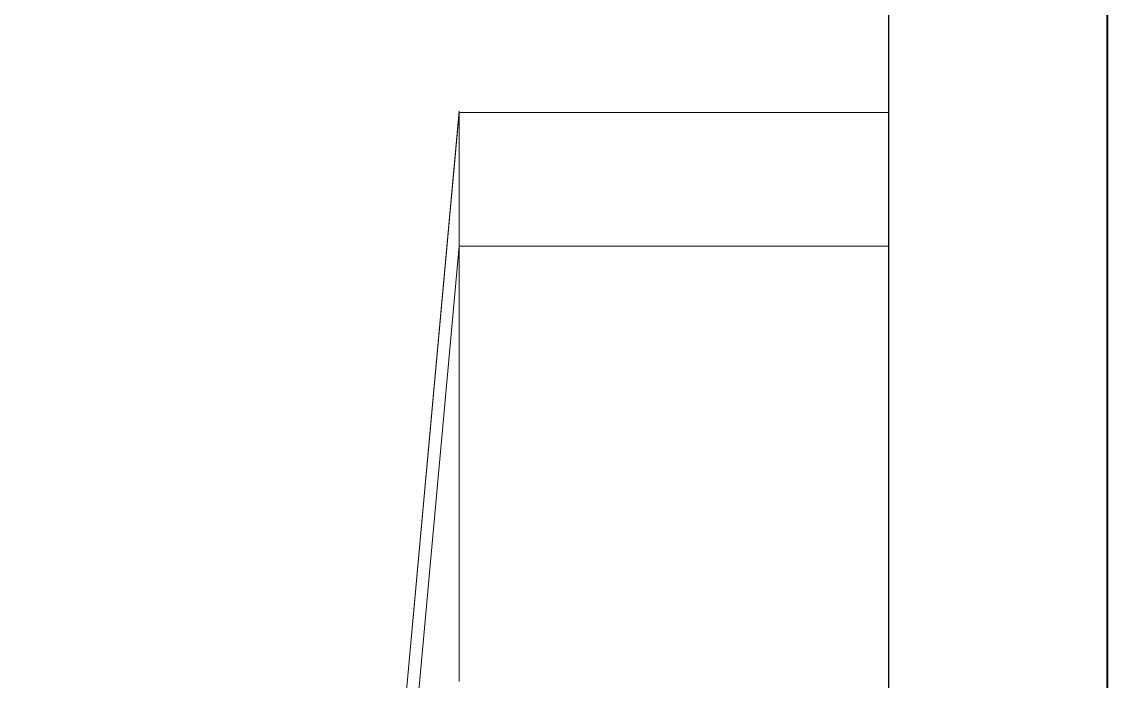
# Model space of a CAD drawing. Extents: x 65572 to 72871, y 30718 to 33858.
# Drawn here: x 65708.02 to 65710.501, y 32305.437 to 32306.944 of the extents above; entities that cross this region are included whole.
import ezdxf

# ---------------------------------------------------------------- set-up
doc = ezdxf.new("R2010")
doc.units = 0
doc.header["$LTSCALE"] = 0.5
doc.header["$MEASUREMENT"] = 0
doc.layers.get('0').update_dxf_attribs({"color": 20, "linetype": 'CONTINUOUS'})
for name, color, linetype, lineweight in [('Framing', 142, 'CONTINUOUS', 13), ('Layout', 154, 'CONTINUOUS', 5), ('Structure', 7, 'CONTINUOUS', 40)]:
    doc.layers.add(name, color=color, linetype=linetype, lineweight=lineweight)

# ---------------------------------------------------------------- blocks, each defined once
blk = doc.blocks.new('12fstg01')
at = {"color": 0, "linetype": 'ByBlock'}
blk.add_line((-0.206477, 0), (-0.25256, 0), dxfattribs=at)

msp = doc.modelspace()

# ---------------------------------------------------------------- linework, layer by layer
at = {"layer": 'Framing'}
msp.add_line((65710.00134, 32435.914212), (65710.00134, 32239.968035), dxfattribs=at)
at = {"layer": 'Layout', "linetype": 'ByBlock'}
for p, q in [((65708.020239, 32295.739891), (65709.020244, 32306.739945)), ((65708.020239, 32295.739891), (65709.019922, 32306.736403)), ((65710.00134, 32306.736403), (65709.019922, 32306.736403)), ((65709.020244, 32306.431408), (65708.020239, 32295.431354)), ((65710.001978, 32306.431408), (65709.020244, 32306.431408))]:
    msp.add_line(p, q, dxfattribs=at)
msp.add_lwpolyline([(65709.019922, 32305.436827), (65709.019922, 32305.440109), (65709.019922, 32305.44339), (65709.019922, 32305.446672), (65709.019922, 32305.449954), (65709.019922, 32305.453235), (65709.019922, 32305.456517), (65709.019922, 32305.459799), (65709.019922, 32305.463081), (65709.019922, 32305.466362), (65709.019922, 32305.469644), (65709.019922, 32305.472926), (65709.019922, 32305.476208), (65709.019922, 32305.479489), (65709.019922, 32305.482771), (65709.019922, 32305.486053), (65709.019922, 32305.489335), (65709.019922, 32305.492616), (65709.019922, 32305.495898), (65709.019922, 32305.49918), (65709.019922, 32305.502461), (65709.019922, 32305.505743), (65709.019922, 32305.509025), (65709.019922, 32305.512307), (65709.019922, 32305.515588), (65709.019922, 32305.51887), (65709.019922, 32305.522152), (65709.019922, 32305.525434), (65709.019922, 32305.528715), (65709.019922, 32305.531997), (65709.019922, 32305.535279), (65709.019922, 32305.538561), (65709.019922, 32305.541842), (65709.019922, 32305.545124), (65709.019922, 32305.548406), (65709.019922, 32305.550443), (65709.019922, 32305.55248), (65709.019922, 32305.554518), (65709.019922, 32305.556555), (65709.019922, 32305.558592), (65709.019922, 32305.560629), (65709.019922, 32305.562667), (65709.019922, 32305.564704), (65709.019922, 32305.566741), (65709.019922, 32305.568778), (65709.019922, 32305.570816), (65709.019922, 32305.572853), (65709.019922, 32305.57489), (65709.019922, 32305.576927), (65709.019922, 32305.578965), (65709.019922, 32305.581002), (65709.019922, 32305.583039), (65709.019922, 32305.585076), (65709.019922, 32305.587114), (65709.019922, 32305.589151), (65709.019922, 32305.591188), (65709.019922, 32305.593226), (65709.019922, 32305.595263), (65709.019922, 32305.5973), (65709.019922, 32305.599337), (65709.019922, 32305.601375), (65709.019922, 32305.603412), (65709.019922, 32305.605449), (65709.019922, 32305.607486), (65709.019922, 32305.609524), (65709.019922, 32305.611561), (65709.019922, 32305.613598), (65709.019922, 32305.615635), (65709.019922, 32305.617673), (65709.019922, 32305.61971), (65709.019922, 32305.621747), (65709.019922, 32305.623784), (65709.019922, 32305.625822), (65709.019922, 32305.627859), (65709.019922, 32305.629896), (65709.019922, 32305.631933), (65709.019922, 32305.633971), (65709.019922, 32305.636008), (65709.019922, 32305.638045), (65709.019922, 32305.640083), (65709.019922, 32305.64212), (65709.019922, 32305.644157), (65709.019922, 32305.646194), (65709.019922, 32305.648232), (65709.019922, 32305.650269), (65709.019922, 32305.652306), (65709.019922, 32305.654343), (65709.019922, 32305.656381), (65709.019922, 32305.658418), (65709.019922, 32305.660455), (65709.019922, 32305.662492), (65709.019922, 32305.66453), (65709.019922, 32305.666567), (65709.019922, 32305.668604), (65709.019922, 32305.670641), (65709.019922, 32305.672679), (65709.019922, 32305.674716), (65709.019922, 32305.676753), (65709.019922, 32305.67879), (65709.019922, 32305.680828), (65709.019922, 32305.682865), (65709.019922, 32305.684902), (65709.019922, 32305.68694), (65709.019922, 32305.688977), (65709.019922, 32305.691014), (65709.019922, 32305.693051), (65709.019922, 32305.695089), (65709.019922, 32305.697126), (65709.019922, 32305.699163), (65709.019922, 32305.7012), (65709.019922, 32305.703238), (65709.019922, 32305.705275), (65709.019922, 32305.707312), (65709.019922, 32305.709349), (65709.019922, 32305.711387), (65709.019922, 32305.713424), (65709.019922, 32305.715461), (65709.019922, 32305.717498), (65709.019922, 32305.719536), (65709.019922, 32305.721573), (65709.019922, 32305.72361), (65709.019922, 32305.725647), (65709.019922, 32305.727685), (65709.019922, 32305.729722), (65709.019922, 32305.731759), (65709.019922, 32305.733797), (65709.019922, 32305.735834), (65709.019922, 32305.737871), (65709.019922, 32305.739908), (65709.019922, 32305.741946), (65709.019922, 32305.743983), (65709.019922, 32305.74602), (65709.019922, 32305.748057), (65709.019922, 32305.750095), (65709.019922, 32305.752132), (65709.019922, 32305.754169), (65709.019922, 32305.756206), (65709.019922, 32305.758244), (65709.019922, 32305.760281), (65709.019922, 32305.762318), (65709.019922, 32305.764355), (65709.019922, 32305.766393), (65709.019922, 32305.76843), (65709.019922, 32305.770467), (65709.019922, 32305.772504), (65709.019922, 32305.774542), (65709.019922, 32305.776579), (65709.019922, 32305.778616), (65709.019922, 32305.780654), (65709.019922, 32305.782691), (65709.019922, 32305.784728), (65709.019922, 32305.786765), (65709.019922, 32305.788803), (65709.019922, 32305.79084), (65709.019922, 32305.792877), (65709.019922, 32305.794914), (65709.019922, 32305.796952), (65709.019922, 32305.798989), (65709.019922, 32305.801026), (65709.019922, 32305.803063), (65709.019922, 32305.805101), (65709.019922, 32305.807138), (65709.019922, 32305.809175), (65709.019922, 32305.811212), (65709.019922, 32305.81325), (65709.019922, 32305.815287), (65709.019922, 32305.817324), (65709.019922, 32305.819361), (65709.019922, 32305.821399), (65709.019922, 32305.823436), (65709.019922, 32305.825473), (65709.019922, 32305.827511), (65709.019922, 32305.829548), (65709.019922, 32305.831585), (65709.019922, 32305.833622), (65709.019922, 32305.83566), (65709.019922, 32305.837697), (65709.019922, 32305.839734), (65709.019922, 32305.841771), (65709.019922, 32305.843809), (65709.019922, 32305.845846), (65709.019922, 32305.847883), (65709.019922, 32305.84992), (65709.019922, 32305.851958), (65709.019922, 32305.853995), (65709.019922, 32305.856032), (65709.019922, 32305.858069), (65709.019922, 32305.860107), (65709.019922, 32305.862144), (65709.019922, 32305.864181), (65709.019922, 32305.866218), (65709.019922, 32305.868256), (65709.019922, 32305.870293), (65709.019922, 32305.87233), (65709.019922, 32305.874368), (65709.019922, 32305.876405), (65709.019922, 32305.878442), (65709.019922, 32305.880479), (65709.019922, 32305.882517), (65709.019922, 32305.884554), (65709.019922, 32305.886591), (65709.019922, 32305.888628), (65709.019922, 32305.890666), (65709.019922, 32305.892703), (65709.019922, 32305.89474), (65709.019922, 32305.896777), (65709.019922, 32305.898815), (65709.019922, 32305.900852), (65709.019922, 32305.902889), (65709.019922, 32305.904926), (65709.019922, 32305.906964), (65709.019922, 32305.909001), (65709.019922, 32305.911038), (65709.019922, 32305.913075), (65709.019922, 32305.915113), (65709.019922, 32305.91715), (65709.019922, 32305.919187), (65709.019922, 32305.921225), (65709.019922, 32305.923262), (65709.019922, 32305.925299), (65709.019922, 32305.927336), (65709.019922, 32305.929374), (65709.019922, 32305.931411), (65709.019922, 32305.933448), (65709.019922, 32305.935485), (65709.019922, 32305.937523), (65709.019922, 32305.93956), (65709.019922, 32305.941597), (65709.019922, 32305.943634), (65709.019922, 32305.945672), (65709.019922, 32305.947709), (65709.019922, 32305.949746), (65709.019922, 32305.951783), (65709.019922, 32305.953821), (65709.019922, 32305.955858), (65709.019922, 32305.957895), (65709.019922, 32305.959932), (65709.019922, 32305.96197), (65709.019922, 32305.964007), (65709.019922, 32305.966044), (65709.019922, 32305.968082), (65709.019922, 32305.970119), (65709.019922, 32305.972156), (65709.019922, 32305.974193), (65709.019922, 32305.976231), (65709.019922, 32305.978268), (65709.019922, 32305.980305), (65709.019922, 32305.982342), (65709.019922, 32305.98438), (65709.019922, 32305.986417), (65709.019922, 32305.988454), (65709.019922, 32305.990491), (65709.019922, 32305.992529), (65709.019922, 32305.994566), (65709.019922, 32305.996603), (65709.019922, 32305.99864), (65709.019922, 32306.000678), (65709.019922, 32306.002715), (65709.019922, 32306.004752), (65709.019922, 32306.006789), (65709.019922, 32306.008827), (65709.019922, 32306.010864), (65709.019922, 32306.012901), (65709.019922, 32306.014939), (65709.019922, 32306.016976), (65709.019922, 32306.019013), (65709.019922, 32306.02105), (65709.019922, 32306.023088), (65709.019922, 32306.025125), (65709.019922, 32306.027162), (65709.019922, 32306.029199), (65709.019922, 32306.031237), (65709.019922, 32306.033274), (65709.019922, 32306.035311), (65709.019922, 32306.037348), (65709.019922, 32306.039386), (65709.019922, 32306.041423), (65709.019922, 32306.04346), (65709.019922, 32306.045497), (65709.019922, 32306.047535), (65709.019922, 32306.049572), (65709.019922, 32306.051609), (65709.019922, 32306.053646), (65709.019922, 32306.055684), (65709.019922, 32306.057721), (65709.019922, 32306.059758), (65709.019922, 32306.061796), (65709.019922, 32306.063833), (65709.019922, 32306.06587), (65709.019922, 32306.067907), (65709.019922, 32306.069945), (65709.019922, 32306.071982), (65709.019922, 32306.074019), (65709.019922, 32306.076056), (65709.019922, 32306.078094), (65709.019922, 32306.080131), (65709.019922, 32306.082168), (65709.019922, 32306.084205), (65709.019922, 32306.086243), (65709.019922, 32306.08828), (65709.019922, 32306.090317), (65709.019922, 32306.092354), (65709.019922, 32306.094392), (65709.019922, 32306.096429), (65709.019922, 32306.098466), (65709.019922, 32306.100503), (65709.019922, 32306.102541), (65709.019922, 32306.104578), (65709.019922, 32306.106615), (65709.019922, 32306.108653), (65709.019922, 32306.11069), (65709.019922, 32306.112727), (65709.019922, 32306.114764), (65709.019922, 32306.116802), (65709.019922, 32306.118839), (65709.019922, 32306.120876), (65709.019922, 32306.122913), (65709.019922, 32306.124951), (65709.019922, 32306.126988), (65709.019922, 32306.129025), (65709.019922, 32306.131062), (65709.019922, 32306.1331), (65709.019922, 32306.135137), (65709.019922, 32306.137174), (65709.019922, 32306.139211), (65709.019922, 32306.141249), (65709.019922, 32306.143286), (65709.019922, 32306.145323), (65709.019922, 32306.14736), (65709.019922, 32306.149398), (65709.019922, 32306.151435), (65709.019922, 32306.153472), (65709.019922, 32306.15551), (65709.019922, 32306.157547), (65709.019922, 32306.159584), (65709.019922, 32306.161621), (65709.019922, 32306.163659), (65709.019922, 32306.165696), (65709.019922, 32306.167733), (65709.019922, 32306.16977), (65709.019922, 32306.171808), (65709.019922, 32306.173845), (65709.019922, 32306.175882), (65709.019922, 32306.177919), (65709.019922, 32306.179957), (65709.019922, 32306.181994), (65709.019922, 32306.184031), (65709.019922, 32306.186068), (65709.019922, 32306.188106), (65709.019922, 32306.190143), (65709.019922, 32306.19218), (65709.019922, 32306.194217), (65709.019922, 32306.196255), (65709.019922, 32306.198292), (65709.019922, 32306.200329), (65709.019922, 32306.202367), (65709.019922, 32306.204404), (65709.019922, 32306.206441), (65709.019922, 32306.208478), (65709.019922, 32306.210516), (65709.019922, 32306.212553), (65709.019922, 32306.21459), (65709.019922, 32306.216627), (65709.019922, 32306.218665), (65709.019922, 32306.220702), (65709.019922, 32306.222739), (65709.019922, 32306.224776), (65709.019922, 32306.226814), (65709.019922, 32306.228851), (65709.019922, 32306.230888), (65709.019922, 32306.232925), (65709.019922, 32306.234963), (65709.019922, 32306.237), (65709.019922, 32306.239037), (65709.019922, 32306.241074), (65709.019922, 32306.243112), (65709.019922, 32306.245149), (65709.019922, 32306.247186), (65709.019922, 32306.249224), (65709.019922, 32306.251261), (65709.019922, 32306.253298), (65709.019922, 32306.255335), (65709.019922, 32306.257373), (65709.019922, 32306.25941), (65709.019922, 32306.261447), (65709.019922, 32306.263484), (65709.019922, 32306.265522), (65709.019922, 32306.267559), (65709.019922, 32306.269596), (65709.019922, 32306.271633), (65709.019922, 32306.273671), (65709.019922, 32306.275708), (65709.019922, 32306.277745), (65709.019922, 32306.279782), (65709.019922, 32306.28182), (65709.019922, 32306.283857), (65709.019922, 32306.285894), (65709.019922, 32306.287931), (65709.019922, 32306.289969), (65709.019922, 32306.292006), (65709.019922, 32306.294043), (65709.019922, 32306.296081), (65709.019922, 32306.298118), (65709.019922, 32306.300155), (65709.019922, 32306.302192), (65709.019922, 32306.30423), (65709.019922, 32306.306267), (65709.019922, 32306.308304), (65709.019922, 32306.310341), (65709.019922, 32306.312379), (65709.019922, 32306.314416), (65709.019922, 32306.316453), (65709.019922, 32306.31849), (65709.019922, 32306.320528), (65709.019922, 32306.322565), (65709.019922, 32306.324602), (65709.019922, 32306.326639), (65709.019922, 32306.328677), (65709.019922, 32306.330714), (65709.019922, 32306.332751), (65709.019922, 32306.334788), (65709.019922, 32306.336826), (65709.019922, 32306.338863), (65709.019922, 32306.3409), (65709.019922, 32306.342938), (65709.019922, 32306.344975), (65709.019922, 32306.347012), (65709.019922, 32306.349049), (65709.019922, 32306.351087), (65709.019922, 32306.353124), (65709.019922, 32306.355161), (65709.019922, 32306.357198), (65709.019922, 32306.359236), (65709.019922, 32306.361273), (65709.019922, 32306.36331), (65709.019922, 32306.365347), (65709.019922, 32306.367385), (65709.019922, 32306.369422), (65709.019922, 32306.371459), (65709.019922, 32306.373496), (65709.019922, 32306.375534), (65709.019922, 32306.377571), (65709.019922, 32306.379608), (65709.019922, 32306.381645), (65709.019922, 32306.383683), (65709.019922, 32306.38572), (65709.019922, 32306.387757), (65709.019922, 32306.389795), (65709.019922, 32306.391832), (65709.019922, 32306.393869), (65709.019922, 32306.395906), (65709.019922, 32306.397944), (65709.019922, 32306.399981), (65709.019922, 32306.402018), (65709.019922, 32306.404055), (65709.019922, 32306.406093), (65709.019922, 32306.40813), (65709.019922, 32306.410167), (65709.019922, 32306.412204), (65709.019922, 32306.414242), (65709.019922, 32306.416279), (65709.019922, 32306.418316), (65709.019922, 32306.420353), (65709.019922, 32306.422391), (65709.019922, 32306.424428), (65709.019922, 32306.426465), (65709.019922, 32306.428502), (65709.019922, 32306.43054), (65709.019922, 32306.432577), (65709.019922, 32306.434614), (65709.019922, 32306.435978), (65709.019922, 32306.436669), (65709.019922, 32306.437359), (65709.019922, 32306.43805), (65709.019922, 32306.438741), (65709.019922, 32306.439431), (65709.019922, 32306.440122), (65709.019922, 32306.440813), (65709.019922, 32306.441503), (65709.019922, 32306.442194), (65709.019922, 32306.442884), (65709.019922, 32306.443575), (65709.019922, 32306.444266), (65709.019922, 32306.444956), (65709.019922, 32306.445647), (65709.019922, 32306.446338), (65709.019922, 32306.447028), (65709.019922, 32306.447719), (65709.019922, 32306.44841), (65709.019922, 32306.4491), (65709.019922, 32306.449791), (65709.019922, 32306.450481), (65709.019922, 32306.451172), (65709.019922, 32306.451863), (65709.019922, 32306.452553), (65709.019922, 32306.453244), (65709.019922, 32306.453935), (65709.019922, 32306.454625), (65709.019922, 32306.455316), (65709.019922, 32306.456006), (65709.019922, 32306.456697), (65709.019922, 32306.457388), (65709.019922, 32306.458078), (65709.019922, 32306.458769), (65709.019922, 32306.45946), (65709.019922, 32306.46015), (65709.019922, 32306.460841), (65709.019922, 32306.461532), (65709.019922, 32306.462222), (65709.019922, 32306.462913), (65709.019922, 32306.463603), (65709.019922, 32306.464294), (65709.019922, 32306.464985), (65709.019922, 32306.465675), (65709.019922, 32306.466366), (65709.019922, 32306.467057), (65709.019922, 32306.467747), (65709.019922, 32306.468438), (65709.019922, 32306.469128), (65709.019922, 32306.469819), (65709.019922, 32306.47051), (65709.019922, 32306.4712), (65709.019922, 32306.471891), (65709.019922, 32306.472582), (65709.019922, 32306.473272), (65709.019922, 32306.473963), (65709.019922, 32306.474654), (65709.019922, 32306.475344), (65709.019922, 32306.476035), (65709.019922, 32306.476725), (65709.019922, 32306.477416), (65709.019922, 32306.478107), (65709.019922, 32306.478797), (65709.019922, 32306.479488), (65709.019922, 32306.480179), (65709.019922, 32306.480869), (65709.019922, 32306.48156), (65709.019922, 32306.48225), (65709.019922, 32306.482941), (65709.019922, 32306.483632), (65709.019922, 32306.484322), (65709.019922, 32306.485013), (65709.019922, 32306.485704), (65709.019922, 32306.486394), (65709.019922, 32306.487085), (65709.019922, 32306.487775), (65709.019922, 32306.488466), (65709.019922, 32306.489157), (65709.019922, 32306.489847), (65709.019922, 32306.490538), (65709.019922, 32306.491229), (65709.019922, 32306.491919), (65709.019922, 32306.49261), (65709.019922, 32306.493301), (65709.019922, 32306.493991), (65709.019922, 32306.494682), (65709.019922, 32306.495372), (65709.019922, 32306.496063), (65709.019922, 32306.496754), (65709.019922, 32306.497444), (65709.019922, 32306.498135), (65709.019922, 32306.498826), (65709.019922, 32306.499516), (65709.019922, 32306.500207), (65709.019922, 32306.500897), (65709.019922, 32306.501588), (65709.019922, 32306.502279), (65709.019922, 32306.502969), (65709.019922, 32306.50366), (65709.019922, 32306.504351), (65709.019922, 32306.505041), (65709.019922, 32306.505732), (65709.019922, 32306.506423), (65709.019922, 32306.507113), (65709.019922, 32306.507804), (65709.019922, 32306.508494), (65709.019922, 32306.509185), (65709.019922, 32306.509876), (65709.019922, 32306.510566), (65709.019922, 32306.511257), (65709.019922, 32306.511948), (65709.019922, 32306.512638), (65709.019922, 32306.513329), (65709.019922, 32306.514019), (65709.019922, 32306.51471), (65709.019922, 32306.515401), (65709.019922, 32306.516091), (65709.019922, 32306.516782), (65709.019922, 32306.517473), (65709.019922, 32306.518163), (65709.019922, 32306.518854), (65709.019922, 32306.519545), (65709.019922, 32306.520235), (65709.019922, 32306.520926), (65709.019922, 32306.521616), (65709.019922, 32306.522307), (65709.019922, 32306.522998), (65709.019922, 32306.523688), (65709.019922, 32306.524379), (65709.019922, 32306.52507), (65709.019922, 32306.52576), (65709.019922, 32306.526451), (65709.019922, 32306.527141), (65709.019922, 32306.527832), (65709.019922, 32306.528523), (65709.019922, 32306.529213), (65709.019922, 32306.529904), (65709.019922, 32306.530595), (65709.019922, 32306.531285), (65709.019922, 32306.531976), (65709.019922, 32306.532666), (65709.019922, 32306.533357), (65709.019922, 32306.534048), (65709.019922, 32306.534738), (65709.019922, 32306.535429), (65709.019922, 32306.53612), (65709.019922, 32306.53681), (65709.019922, 32306.537501), (65709.019922, 32306.538192), (65709.019922, 32306.538882), (65709.019922, 32306.539573), (65709.019922, 32306.540263), (65709.019922, 32306.540954), (65709.019922, 32306.541645), (65709.019922, 32306.542335), (65709.019922, 32306.543026), (65709.019922, 32306.543717), (65709.019922, 32306.544407), (65709.019922, 32306.545098), (65709.019922, 32306.545788), (65709.019922, 32306.546479), (65709.019922, 32306.54717), (65709.019922, 32306.54786), (65709.019922, 32306.548551), (65709.019922, 32306.549242), (65709.019922, 32306.549932), (65709.019922, 32306.550623), (65709.019922, 32306.551314), (65709.019922, 32306.552004), (65709.019922, 32306.552695), (65709.019922, 32306.553385), (65709.019922, 32306.554076), (65709.019922, 32306.554767), (65709.019922, 32306.555457), (65709.019922, 32306.556148), (65709.019922, 32306.556839), (65709.019922, 32306.557529), (65709.019922, 32306.55822), (65709.019922, 32306.55891), (65709.019922, 32306.559601), (65709.019922, 32306.560292), (65709.019922, 32306.560982), (65709.019922, 32306.561673), (65709.019922, 32306.562364), (65709.019922, 32306.563054), (65709.019922, 32306.563745), (65709.019922, 32306.564435), (65709.019922, 32306.565126), (65709.019922, 32306.565817), (65709.019922, 32306.566507), (65709.019922, 32306.567198), (65709.019922, 32306.567889), (65709.019922, 32306.568579), (65709.019922, 32306.56927), (65709.019922, 32306.569961), (65709.019922, 32306.570651), (65709.019922, 32306.571342), (65709.019922, 32306.572032), (65709.019922, 32306.572723), (65709.019922, 32306.573414), (65709.019922, 32306.574104), (65709.019922, 32306.574795), (65709.019922, 32306.575486), (65709.019922, 32306.576176), (65709.019922, 32306.576867), (65709.019922, 32306.577557), (65709.019922, 32306.578248), (65709.019922, 32306.578939), (65709.019922, 32306.579629), (65709.019922, 32306.58032), (65709.019922, 32306.581011), (65709.019922, 32306.581701), (65709.019922, 32306.582392), (65709.019922, 32306.583083), (65709.019922, 32306.583773), (65709.019922, 32306.584464), (65709.019922, 32306.585154), (65709.019922, 32306.585845), (65709.019922, 32306.586536), (65709.019922, 32306.587226), (65709.019922, 32306.587917), (65709.019922, 32306.588608), (65709.019922, 32306.589298), (65709.019922, 32306.589989), (65709.019922, 32306.590679), (65709.019922, 32306.59137), (65709.019922, 32306.592061), (65709.019922, 32306.592751), (65709.019922, 32306.593442), (65709.019922, 32306.594133), (65709.019922, 32306.594823), (65709.019922, 32306.595514), (65709.019922, 32306.596205), (65709.019922, 32306.596895), (65709.019922, 32306.597586), (65709.019922, 32306.598276), (65709.019922, 32306.598967), (65709.019922, 32306.599658), (65709.019922, 32306.600348), (65709.019922, 32306.601039), (65709.019922, 32306.60173), (65709.019922, 32306.60242), (65709.019922, 32306.603111), (65709.019922, 32306.603801), (65709.019922, 32306.604492), (65709.019922, 32306.605183), (65709.019922, 32306.605873), (65709.019922, 32306.606564), (65709.019922, 32306.607255), (65709.019922, 32306.607945), (65709.019922, 32306.608636), (65709.019922, 32306.609326), (65709.019922, 32306.610017), (65709.019922, 32306.610708), (65709.019922, 32306.611398), (65709.019922, 32306.612089), (65709.019922, 32306.61278), (65709.019922, 32306.61347), (65709.019922, 32306.614161), (65709.019922, 32306.614852), (65709.019922, 32306.615542), (65709.019922, 32306.616233), (65709.019922, 32306.616923), (65709.019922, 32306.617614), (65709.019922, 32306.618305), (65709.019922, 32306.618995), (65709.019922, 32306.619686), (65709.019922, 32306.620377), (65709.019922, 32306.621067), (65709.019922, 32306.621758), (65709.019922, 32306.622448), (65709.019922, 32306.623139), (65709.019922, 32306.62383), (65709.019922, 32306.62452), (65709.019922, 32306.625211), (65709.019922, 32306.625902), (65709.019922, 32306.626592), (65709.019922, 32306.627283), (65709.019922, 32306.627974), (65709.019922, 32306.628664), (65709.019922, 32306.629355), (65709.019922, 32306.630045), (65709.019922, 32306.630736), (65709.019922, 32306.631427), (65709.019922, 32306.632117), (65709.019922, 32306.632808), (65709.019922, 32306.633499), (65709.019922, 32306.634189), (65709.019922, 32306.63488), (65709.019922, 32306.63557), (65709.019922, 32306.636261), (65709.019922, 32306.636952), (65709.019922, 32306.637642), (65709.019922, 32306.638333), (65709.019922, 32306.639024), (65709.019922, 32306.639714), (65709.019922, 32306.640405), (65709.019922, 32306.641095), (65709.019922, 32306.641786), (65709.019922, 32306.642477), (65709.019922, 32306.643167), (65709.019922, 32306.643858), (65709.019922, 32306.644549), (65709.019922, 32306.645239), (65709.019922, 32306.64593), (65709.019922, 32306.646621), (65709.019922, 32306.647311), (65709.019922, 32306.648002), (65709.019922, 32306.648692), (65709.019922, 32306.649383), (65709.019922, 32306.650074), (65709.019922, 32306.650764), (65709.019922, 32306.651455), (65709.019922, 32306.652146), (65709.019922, 32306.652836), (65709.019922, 32306.653527), (65709.019922, 32306.654217), (65709.019922, 32306.654908), (65709.019922, 32306.655599), (65709.019922, 32306.656289), (65709.019922, 32306.65698), (65709.019922, 32306.657671), (65709.019922, 32306.658361), (65709.019922, 32306.659052), (65709.019922, 32306.659743), (65709.019922, 32306.660433), (65709.019922, 32306.661124), (65709.019922, 32306.661814), (65709.019922, 32306.662505), (65709.019922, 32306.663196), (65709.019922, 32306.663886), (65709.019922, 32306.664577), (65709.019922, 32306.665268), (65709.019922, 32306.665958), (65709.019922, 32306.666649), (65709.019922, 32306.667339), (65709.019922, 32306.66803), (65709.019922, 32306.668721), (65709.019922, 32306.669411), (65709.019922, 32306.670102), (65709.019922, 32306.670793), (65709.019922, 32306.671483), (65709.019922, 32306.672174), (65709.019922, 32306.672865), (65709.019922, 32306.673555), (65709.019922, 32306.674246), (65709.019922, 32306.674936), (65709.019922, 32306.675627), (65709.019922, 32306.676318), (65709.019922, 32306.677008), (65709.019922, 32306.677699), (65709.019922, 32306.67839), (65709.019922, 32306.67908), (65709.019922, 32306.679771), (65709.019922, 32306.680461), (65709.019922, 32306.681152), (65709.019922, 32306.681843), (65709.019922, 32306.682533), (65709.019922, 32306.683224), (65709.019922, 32306.683915), (65709.019922, 32306.684605), (65709.019922, 32306.685296), (65709.019922, 32306.685986), (65709.019922, 32306.686677), (65709.019922, 32306.687368), (65709.019922, 32306.688058), (65709.019922, 32306.688749), (65709.019922, 32306.68944), (65709.019922, 32306.69013), (65709.019922, 32306.690821), (65709.019922, 32306.691512), (65709.019922, 32306.692202), (65709.019922, 32306.692893), (65709.019922, 32306.693583), (65709.019922, 32306.694274), (65709.019922, 32306.694965), (65709.019922, 32306.695655), (65709.019922, 32306.696346), (65709.019922, 32306.697037), (65709.019922, 32306.697727), (65709.019922, 32306.698418), (65709.019922, 32306.699108), (65709.019922, 32306.699799), (65709.019922, 32306.70049), (65709.019922, 32306.70118), (65709.019922, 32306.701871), (65709.019922, 32306.702562), (65709.019922, 32306.703252), (65709.019922, 32306.703943), (65709.019922, 32306.704634), (65709.019922, 32306.705324), (65709.019922, 32306.706015), (65709.019922, 32306.706705), (65709.019922, 32306.707396), (65709.019922, 32306.708087), (65709.019922, 32306.708777), (65709.019922, 32306.709468), (65709.019922, 32306.710159), (65709.019922, 32306.710849), (65709.019922, 32306.71154), (65709.019922, 32306.71223), (65709.019922, 32306.712921), (65709.019922, 32306.713612), (65709.019922, 32306.714302), (65709.019922, 32306.714993), (65709.019922, 32306.715684), (65709.019922, 32306.716374), (65709.019922, 32306.717065), (65709.019922, 32306.717755), (65709.019922, 32306.718446), (65709.019922, 32306.719137), (65709.019922, 32306.719827), (65709.019922, 32306.720518), (65709.019922, 32306.721209), (65709.019922, 32306.721899), (65709.019922, 32306.72259), (65709.019922, 32306.723281), (65709.019922, 32306.723971), (65709.019922, 32306.724662), (65709.019922, 32306.725352), (65709.019922, 32306.726043), (65709.019922, 32306.726734), (65709.019922, 32306.727424), (65709.019922, 32306.728115), (65709.019922, 32306.728806), (65709.019922, 32306.729496), (65709.019922, 32306.730187), (65709.019922, 32306.730877), (65709.019922, 32306.731568), (65709.019922, 32306.732259), (65709.019922, 32306.732949), (65709.019922, 32306.73364), (65709.019922, 32306.734331), (65709.019922, 32306.735021), (65709.019922, 32306.735712), (65709.019922, 32306.736403)], dxfattribs=at)
at = {"layer": 'Layout', "linetype": 'ByBlock', "flags": 128}
msp.add_lwpolyline([(65709.020244, 32305.436667), (65709.020244, 32305.43995), (65709.020244, 32305.443233), (65709.020244, 32305.446516), (65709.020244, 32305.449799), (65709.020244, 32305.453081), (65709.020244, 32305.456364), (65709.020244, 32305.459647), (65709.020244, 32305.46293), (65709.020244, 32305.466213), (65709.020244, 32305.469495), (65709.020244, 32305.472778), (65709.020244, 32305.476061), (65709.020244, 32305.479344), (65709.020244, 32305.482627), (65709.020244, 32305.485909), (65709.020244, 32305.489192), (65709.020244, 32305.492475), (65709.020244, 32305.495758), (65709.020244, 32305.49904), (65709.020244, 32305.502323), (65709.020244, 32305.505606), (65709.020244, 32305.508889), (65709.020244, 32305.512172), (65709.020244, 32305.515454), (65709.020244, 32305.518737), (65709.020244, 32305.52202), (65709.020244, 32305.525303), (65709.020244, 32305.528586), (65709.020244, 32305.531868), (65709.020244, 32305.535151), (65709.020244, 32305.538434), (65709.020244, 32305.541717), (65709.020244, 32305.545), (65709.020244, 32305.548282), (65709.020244, 32305.551565), (65709.020244, 32305.553603), (65709.020244, 32305.555641), (65709.020244, 32305.557679), (65709.020244, 32305.559717), (65709.020244, 32305.561755), (65709.020244, 32305.563793), (65709.020244, 32305.565831), (65709.020244, 32305.567868), (65709.020244, 32305.569906), (65709.020244, 32305.571944), (65709.020244, 32305.573982), (65709.020244, 32305.57602), (65709.020244, 32305.578058), (65709.020244, 32305.580096), (65709.020244, 32305.582134), (65709.020244, 32305.584172), (65709.020244, 32305.58621), (65709.020244, 32305.588248), (65709.020244, 32305.590286), (65709.020244, 32305.592323), (65709.020244, 32305.594361), (65709.020244, 32305.596399), (65709.020244, 32305.598437), (65709.020244, 32305.600475), (65709.020244, 32305.602513), (65709.020244, 32305.604551), (65709.020244, 32305.606589), (65709.020244, 32305.608627), (65709.020244, 32305.610665), (65709.020244, 32305.612703), (65709.020244, 32305.614741), (65709.020244, 32305.616778), (65709.020244, 32305.618816), (65709.020244, 32305.620854), (65709.020244, 32305.622892), (65709.020244, 32305.62493), (65709.020244, 32305.626968), (65709.020244, 32305.629006), (65709.020244, 32305.631044), (65709.020244, 32305.633082), (65709.020244, 32305.63512), (65709.020244, 32305.637158), (65709.020244, 32305.639196), (65709.020244, 32305.641233), (65709.020244, 32305.643271), (65709.020244, 32305.645309), (65709.020244, 32305.647347), (65709.020244, 32305.649385), (65709.020244, 32305.651423), (65709.020244, 32305.653461), (65709.020244, 32305.655499), (65709.020244, 32305.657537), (65709.020244, 32305.659575), (65709.020244, 32305.661613), (65709.020244, 32305.663651), (65709.020244, 32305.665688), (65709.020244, 32305.667726), (65709.020244, 32305.669764), (65709.020244, 32305.671802), (65709.020244, 32305.67384), (65709.020244, 32305.675878), (65709.020244, 32305.677916), (65709.020244, 32305.679954), (65709.020244, 32305.681992), (65709.020244, 32305.68403), (65709.020244, 32305.686068), (65709.020244, 32305.688106), (65709.020244, 32305.690143), (65709.020244, 32305.692181), (65709.020244, 32305.694219), (65709.020244, 32305.696257), (65709.020244, 32305.698295), (65709.020244, 32305.700333), (65709.020244, 32305.702371), (65709.020244, 32305.704409), (65709.020244, 32305.706447), (65709.020244, 32305.708485), (65709.020244, 32305.710523), (65709.020244, 32305.712561), (65709.020244, 32305.714598), (65709.020244, 32305.716636), (65709.020244, 32305.718674), (65709.020244, 32305.720712), (65709.020244, 32305.72275), (65709.020244, 32305.724788), (65709.020244, 32305.726826), (65709.020244, 32305.728864), (65709.020244, 32305.730902), (65709.020244, 32305.73294), (65709.020244, 32305.734978), (65709.020244, 32305.737016), (65709.020244, 32305.739053), (65709.020244, 32305.741091), (65709.020244, 32305.743129), (65709.020244, 32305.745167), (65709.020244, 32305.747205), (65709.020244, 32305.749243), (65709.020244, 32305.751281), (65709.020244, 32305.753319), (65709.020244, 32305.755357), (65709.020244, 32305.757395), (65709.020244, 32305.759433), (65709.020244, 32305.761471), (65709.020244, 32305.763509), (65709.020244, 32305.765546), (65709.020244, 32305.767584), (65709.020244, 32305.769622), (65709.020244, 32305.77166), (65709.020244, 32305.773698), (65709.020244, 32305.775736), (65709.020244, 32305.777774), (65709.020244, 32305.779812), (65709.020244, 32305.78185), (65709.020244, 32305.783888), (65709.020244, 32305.785926), (65709.020244, 32305.787964), (65709.020244, 32305.790001), (65709.020244, 32305.792039), (65709.020244, 32305.794077), (65709.020244, 32305.796115), (65709.020244, 32305.798153), (65709.020244, 32305.800191), (65709.020244, 32305.802229), (65709.020244, 32305.804267), (65709.020244, 32305.806305), (65709.020244, 32305.808343), (65709.020244, 32305.810381), (65709.020244, 32305.812419), (65709.020244, 32305.814456), (65709.020244, 32305.816494), (65709.020244, 32305.818532), (65709.020244, 32305.82057), (65709.020244, 32305.822608), (65709.020244, 32305.824646), (65709.020244, 32305.826684), (65709.020244, 32305.828722), (65709.020244, 32305.83076), (65709.020244, 32305.832798), (65709.020244, 32305.834836), (65709.020244, 32305.836874), (65709.020244, 32305.838911), (65709.020244, 32305.840949), (65709.020244, 32305.842987), (65709.020244, 32305.845025), (65709.020244, 32305.847063), (65709.020244, 32305.849101), (65709.020244, 32305.851139), (65709.020244, 32305.853177), (65709.020244, 32305.855215), (65709.020244, 32305.857253), (65709.020244, 32305.859291), (65709.020244, 32305.861329), (65709.020244, 32305.863366), (65709.020244, 32305.865404), (65709.020244, 32305.867442), (65709.020244, 32305.86948), (65709.020244, 32305.871518), (65709.020244, 32305.873556), (65709.020244, 32305.875594), (65709.020244, 32305.877632), (65709.020244, 32305.87967), (65709.020244, 32305.881708), (65709.020244, 32305.883746), (65709.020244, 32305.885784), (65709.020244, 32305.887821), (65709.020244, 32305.889859), (65709.020244, 32305.891897), (65709.020244, 32305.893935), (65709.020244, 32305.895973), (65709.020244, 32305.898011), (65709.020244, 32305.900049), (65709.020244, 32305.902087), (65709.020244, 32305.904125), (65709.020244, 32305.906163), (65709.020244, 32305.908201), (65709.020244, 32305.910239), (65709.020244, 32305.912276), (65709.020244, 32305.914314), (65709.020244, 32305.916352), (65709.020244, 32305.91839), (65709.020244, 32305.920428), (65709.020244, 32305.922466), (65709.020244, 32305.924504), (65709.020244, 32305.926542), (65709.020244, 32305.92858), (65709.020244, 32305.930618), (65709.020244, 32305.932656), (65709.020244, 32305.934694), (65709.020244, 32305.936731), (65709.020244, 32305.938769), (65709.020244, 32305.940807), (65709.020244, 32305.942845), (65709.020244, 32305.944883), (65709.020244, 32305.946921), (65709.020244, 32305.948959), (65709.020244, 32305.950997), (65709.020244, 32305.953035), (65709.020244, 32305.955073), (65709.020244, 32305.957111), (65709.020244, 32305.959149), (65709.020244, 32305.961186), (65709.020244, 32305.963224), (65709.020244, 32305.965262), (65709.020244, 32305.9673), (65709.020244, 32305.969338), (65709.020244, 32305.971376), (65709.020244, 32305.973414), (65709.020244, 32305.975452), (65709.020244, 32305.97749), (65709.020244, 32305.979528), (65709.020244, 32305.981566), (65709.020244, 32305.983604), (65709.020244, 32305.985641), (65709.020244, 32305.987679), (65709.020244, 32305.989717), (65709.020244, 32305.991755), (65709.020244, 32305.993793), (65709.020244, 32305.995831), (65709.020244, 32305.997869), (65709.020244, 32305.999907), (65709.020244, 32306.001945), (65709.020244, 32306.003983), (65709.020244, 32306.006021), (65709.020244, 32306.008059), (65709.020244, 32306.010096), (65709.020244, 32306.012134), (65709.020244, 32306.014172), (65709.020244, 32306.01621), (65709.020244, 32306.018248), (65709.020244, 32306.020286), (65709.020244, 32306.022324), (65709.020244, 32306.024362), (65709.020244, 32306.0264), (65709.020244, 32306.028438), (65709.020244, 32306.030476), (65709.020244, 32306.032514), (65709.020244, 32306.034551), (65709.020244, 32306.036589), (65709.020244, 32306.038627), (65709.020244, 32306.040665), (65709.020244, 32306.042703), (65709.020244, 32306.044741), (65709.020244, 32306.046779), (65709.020244, 32306.048817), (65709.020244, 32306.050855), (65709.020244, 32306.052893), (65709.020244, 32306.054931), (65709.020244, 32306.056969), (65709.020244, 32306.059006), (65709.020244, 32306.061044), (65709.020244, 32306.063082), (65709.020244, 32306.06512), (65709.020244, 32306.067158), (65709.020244, 32306.069196), (65709.020244, 32306.071234), (65709.020244, 32306.073272), (65709.020244, 32306.07531), (65709.020244, 32306.077348), (65709.020244, 32306.079386), (65709.020244, 32306.081424), (65709.020244, 32306.083461), (65709.020244, 32306.085499), (65709.020244, 32306.087537), (65709.020244, 32306.089575), (65709.020244, 32306.091613), (65709.020244, 32306.093651), (65709.020244, 32306.095689), (65709.020244, 32306.097727), (65709.020244, 32306.099765), (65709.020244, 32306.101803), (65709.020244, 32306.103841), (65709.020244, 32306.105879), (65709.020244, 32306.107916), (65709.020244, 32306.109954), (65709.020244, 32306.111992), (65709.020244, 32306.11403), (65709.020244, 32306.116068), (65709.020244, 32306.118106), (65709.020244, 32306.120144), (65709.020244, 32306.122182), (65709.020244, 32306.12422), (65709.020244, 32306.126258), (65709.020244, 32306.128296), (65709.020244, 32306.130334), (65709.020244, 32306.132371), (65709.020244, 32306.134409), (65709.020244, 32306.136447), (65709.020244, 32306.138485), (65709.020244, 32306.140523), (65709.020244, 32306.142561), (65709.020244, 32306.144599), (65709.020244, 32306.146637), (65709.020244, 32306.148675), (65709.020244, 32306.150713), (65709.020244, 32306.152751), (65709.020244, 32306.154789), (65709.020244, 32306.156826), (65709.020244, 32306.158864), (65709.020244, 32306.160902), (65709.020244, 32306.16294), (65709.020244, 32306.164978), (65709.020244, 32306.167016), (65709.020244, 32306.169054), (65709.020244, 32306.171092), (65709.020244, 32306.17313), (65709.020244, 32306.175168), (65709.020244, 32306.177206), (65709.020244, 32306.179244), (65709.020244, 32306.181281), (65709.020244, 32306.183319), (65709.020244, 32306.185357), (65709.020244, 32306.187395), (65709.020244, 32306.189433), (65709.020244, 32306.191471), (65709.020244, 32306.193509), (65709.020244, 32306.195547), (65709.020244, 32306.197585), (65709.020244, 32306.199623), (65709.020244, 32306.201661), (65709.020244, 32306.203699), (65709.020244, 32306.205737), (65709.020244, 32306.207774), (65709.020244, 32306.209812), (65709.020244, 32306.21185), (65709.020244, 32306.213888), (65709.020244, 32306.215926), (65709.020244, 32306.217964), (65709.020244, 32306.220002), (65709.020244, 32306.22204), (65709.020244, 32306.224078), (65709.020244, 32306.226116), (65709.020244, 32306.228154), (65709.020244, 32306.230192), (65709.020244, 32306.232229), (65709.020244, 32306.234267), (65709.020244, 32306.236305), (65709.020244, 32306.238343), (65709.020244, 32306.240381), (65709.020244, 32306.242419), (65709.020244, 32306.244457), (65709.020244, 32306.246495), (65709.020244, 32306.248533), (65709.020244, 32306.250571), (65709.020244, 32306.252609), (65709.020244, 32306.254647), (65709.020244, 32306.256684), (65709.020244, 32306.258722), (65709.020244, 32306.26076), (65709.020244, 32306.262798), (65709.020244, 32306.264836), (65709.020244, 32306.266874), (65709.020244, 32306.268912), (65709.020244, 32306.27095), (65709.020244, 32306.272988), (65709.020244, 32306.275026), (65709.020244, 32306.277064), (65709.020244, 32306.279102), (65709.020244, 32306.281139), (65709.020244, 32306.283177), (65709.020244, 32306.285215), (65709.020244, 32306.287253), (65709.020244, 32306.289291), (65709.020244, 32306.291329), (65709.020244, 32306.293367), (65709.020244, 32306.295405), (65709.020244, 32306.297443), (65709.020244, 32306.299481), (65709.020244, 32306.301519), (65709.020244, 32306.303557), (65709.020244, 32306.305594), (65709.020244, 32306.307632), (65709.020244, 32306.30967), (65709.020244, 32306.311708), (65709.020244, 32306.313746), (65709.020244, 32306.315784), (65709.020244, 32306.317822), (65709.020244, 32306.31986), (65709.020244, 32306.321898), (65709.020244, 32306.323936), (65709.020244, 32306.325974), (65709.020244, 32306.328012), (65709.020244, 32306.330049), (65709.020244, 32306.332087), (65709.020244, 32306.334125), (65709.020244, 32306.336163), (65709.020244, 32306.338201), (65709.020244, 32306.340239), (65709.020244, 32306.342277), (65709.020244, 32306.344315), (65709.020244, 32306.346353), (65709.020244, 32306.348391), (65709.020244, 32306.350429), (65709.020244, 32306.352467), (65709.020244, 32306.354504), (65709.020244, 32306.356542), (65709.020244, 32306.35858), (65709.020244, 32306.360618), (65709.020244, 32306.362656), (65709.020244, 32306.364694), (65709.020244, 32306.366732), (65709.020244, 32306.36877), (65709.020244, 32306.370808), (65709.020244, 32306.372846), (65709.020244, 32306.374884), (65709.020244, 32306.376922), (65709.020244, 32306.378959), (65709.020244, 32306.380997), (65709.020244, 32306.383035), (65709.020244, 32306.385073), (65709.020244, 32306.387111), (65709.020244, 32306.389149), (65709.020244, 32306.391187), (65709.020244, 32306.393225), (65709.020244, 32306.395263), (65709.020244, 32306.397301), (65709.020244, 32306.399339), (65709.020244, 32306.401377), (65709.020244, 32306.403414), (65709.020244, 32306.405452), (65709.020244, 32306.40749), (65709.020244, 32306.409528), (65709.020244, 32306.411566), (65709.020244, 32306.413604), (65709.020244, 32306.415642), (65709.020244, 32306.41768), (65709.020244, 32306.419718), (65709.020244, 32306.421756), (65709.020244, 32306.423794), (65709.020244, 32306.425832), (65709.020244, 32306.427869), (65709.020244, 32306.429907), (65709.020244, 32306.431945), (65709.020244, 32306.433983), (65709.020244, 32306.436021), (65709.020244, 32306.438059), (65709.020244, 32306.439423), (65709.020244, 32306.440114), (65709.020244, 32306.440805), (65709.020244, 32306.441496), (65709.020244, 32306.442187), (65709.020244, 32306.442878), (65709.020244, 32306.443569), (65709.020244, 32306.444259), (65709.020244, 32306.44495), (65709.020244, 32306.445641), (65709.020244, 32306.446332), (65709.020244, 32306.447023), (65709.020244, 32306.447714), (65709.020244, 32306.448405), (65709.020244, 32306.449095), (65709.020244, 32306.449786), (65709.020244, 32306.450477), (65709.020244, 32306.451168), (65709.020244, 32306.451859), (65709.020244, 32306.45255), (65709.020244, 32306.45324), (65709.020244, 32306.453931), (65709.020244, 32306.454622), (65709.020244, 32306.455313), (65709.020244, 32306.456004), (65709.020244, 32306.456695), (65709.020244, 32306.457386), (65709.020244, 32306.458076), (65709.020244, 32306.458767), (65709.020244, 32306.459458), (65709.020244, 32306.460149), (65709.020244, 32306.46084), (65709.020244, 32306.461531), (65709.020244, 32306.462222), (65709.020244, 32306.462912), (65709.020244, 32306.463603), (65709.020244, 32306.464294), (65709.020244, 32306.464985), (65709.020244, 32306.465676), (65709.020244, 32306.466367), (65709.020244, 32306.467058), (65709.020244, 32306.467748), (65709.020244, 32306.468439), (65709.020244, 32306.46913), (65709.020244, 32306.469821), (65709.020244, 32306.470512), (65709.020244, 32306.471203), (65709.020244, 32306.471894), (65709.020244, 32306.472584), (65709.020244, 32306.473275), (65709.020244, 32306.473966), (65709.020244, 32306.474657), (65709.020244, 32306.475348), (65709.020244, 32306.476039), (65709.020244, 32306.47673), (65709.020244, 32306.47742), (65709.020244, 32306.478111), (65709.020244, 32306.478802), (65709.020244, 32306.479493), (65709.020244, 32306.480184), (65709.020244, 32306.480875), (65709.020244, 32306.481565), (65709.020244, 32306.482256), (65709.020244, 32306.482947), (65709.020244, 32306.483638), (65709.020244, 32306.484329), (65709.020244, 32306.48502), (65709.020244, 32306.485711), (65709.020244, 32306.486401), (65709.020244, 32306.487092), (65709.020244, 32306.487783), (65709.020244, 32306.488474), (65709.020244, 32306.489165), (65709.020244, 32306.489856), (65709.020244, 32306.490547), (65709.020244, 32306.491237), (65709.020244, 32306.491928), (65709.020244, 32306.492619), (65709.020244, 32306.49331), (65709.020244, 32306.494001), (65709.020244, 32306.494692), (65709.020244, 32306.495383), (65709.020244, 32306.496073), (65709.020244, 32306.496764), (65709.020244, 32306.497455), (65709.020244, 32306.498146), (65709.020244, 32306.498837), (65709.020244, 32306.499528), (65709.020244, 32306.500219), (65709.020244, 32306.500909), (65709.020244, 32306.5016), (65709.020244, 32306.502291), (65709.020244, 32306.502982), (65709.020244, 32306.503673), (65709.020244, 32306.504364), (65709.020244, 32306.505054), (65709.020244, 32306.505745), (65709.020244, 32306.506436), (65709.020244, 32306.507127), (65709.020244, 32306.507818), (65709.020244, 32306.508509), (65709.020244, 32306.5092), (65709.020244, 32306.50989), (65709.020244, 32306.510581), (65709.020244, 32306.511272), (65709.020244, 32306.511963), (65709.020244, 32306.512654), (65709.020244, 32306.513345), (65709.020244, 32306.514036), (65709.020244, 32306.514726), (65709.020244, 32306.515417), (65709.020244, 32306.516108), (65709.020244, 32306.516799), (65709.020244, 32306.51749), (65709.020244, 32306.518181), (65709.020244, 32306.518872), (65709.020244, 32306.519562), (65709.020244, 32306.520253), (65709.020244, 32306.520944), (65709.020244, 32306.521635), (65709.020244, 32306.522326), (65709.020244, 32306.523017), (65709.020244, 32306.523708), (65709.020244, 32306.524398), (65709.020244, 32306.525089), (65709.020244, 32306.52578), (65709.020244, 32306.526471), (65709.020244, 32306.527162), (65709.020244, 32306.527853), (65709.020244, 32306.528543), (65709.020244, 32306.529234), (65709.020244, 32306.529925), (65709.020244, 32306.530616), (65709.020244, 32306.531307), (65709.020244, 32306.531998), (65709.020244, 32306.532689), (65709.020244, 32306.533379), (65709.020244, 32306.53407), (65709.020244, 32306.534761), (65709.020244, 32306.535452), (65709.020244, 32306.536143), (65709.020244, 32306.536834), (65709.020244, 32306.537525), (65709.020244, 32306.538215), (65709.020244, 32306.538906), (65709.020244, 32306.539597), (65709.020244, 32306.540288), (65709.020244, 32306.540979), (65709.020244, 32306.54167), (65709.020244, 32306.542361), (65709.020244, 32306.543051), (65709.020244, 32306.543742), (65709.020244, 32306.544433), (65709.020244, 32306.545124), (65709.020244, 32306.545815), (65709.020244, 32306.546506), (65709.020244, 32306.547197), (65709.020244, 32306.547887), (65709.020244, 32306.548578), (65709.020244, 32306.549269), (65709.020244, 32306.54996), (65709.020244, 32306.550651), (65709.020244, 32306.551342), (65709.020244, 32306.552032), (65709.020244, 32306.552723), (65709.020244, 32306.553414), (65709.020244, 32306.554105), (65709.020244, 32306.554796), (65709.020244, 32306.555487), (65709.020244, 32306.556178), (65709.020244, 32306.556868), (65709.020244, 32306.557559), (65709.020244, 32306.55825), (65709.020244, 32306.558941), (65709.020244, 32306.559632), (65709.020244, 32306.560323), (65709.020244, 32306.561014), (65709.020244, 32306.561704), (65709.020244, 32306.562395), (65709.020244, 32306.563086), (65709.020244, 32306.563777), (65709.020244, 32306.564468), (65709.020244, 32306.565159), (65709.020244, 32306.56585), (65709.020244, 32306.56654), (65709.020244, 32306.567231), (65709.020244, 32306.567922), (65709.020244, 32306.568613), (65709.020244, 32306.569304), (65709.020244, 32306.569995), (65709.020244, 32306.570686), (65709.020244, 32306.571376), (65709.020244, 32306.572067), (65709.020244, 32306.572758), (65709.020244, 32306.573449), (65709.020244, 32306.57414), (65709.020244, 32306.574831), (65709.020244, 32306.575522), (65709.020244, 32306.576212), (65709.020244, 32306.576903), (65709.020244, 32306.577594), (65709.020244, 32306.578285), (65709.020244, 32306.578976), (65709.020244, 32306.579667), (65709.020244, 32306.580357), (65709.020244, 32306.581048), (65709.020244, 32306.581739), (65709.020244, 32306.58243), (65709.020244, 32306.583121), (65709.020244, 32306.583812), (65709.020244, 32306.584503), (65709.020244, 32306.585193), (65709.020244, 32306.585884), (65709.020244, 32306.586575), (65709.020244, 32306.587266), (65709.020244, 32306.587957), (65709.020244, 32306.588648), (65709.020244, 32306.589339), (65709.020244, 32306.590029), (65709.020244, 32306.59072), (65709.020244, 32306.591411), (65709.020244, 32306.592102), (65709.020244, 32306.592793), (65709.020244, 32306.593484), (65709.020244, 32306.594175), (65709.020244, 32306.594865), (65709.020244, 32306.595556), (65709.020244, 32306.596247), (65709.020244, 32306.596938), (65709.020244, 32306.597629), (65709.020244, 32306.59832), (65709.020244, 32306.599011), (65709.020244, 32306.599701), (65709.020244, 32306.600392), (65709.020244, 32306.601083), (65709.020244, 32306.601774), (65709.020244, 32306.602465), (65709.020244, 32306.603156), (65709.020244, 32306.603846), (65709.020244, 32306.604537), (65709.020244, 32306.605228), (65709.020244, 32306.605919), (65709.020244, 32306.60661), (65709.020244, 32306.607301), (65709.020244, 32306.607992), (65709.020244, 32306.608682), (65709.020244, 32306.609373), (65709.020244, 32306.610064), (65709.020244, 32306.610755), (65709.020244, 32306.611446), (65709.020244, 32306.612137), (65709.020244, 32306.612828), (65709.020244, 32306.613518), (65709.020244, 32306.614209), (65709.020244, 32306.6149), (65709.020244, 32306.615591), (65709.020244, 32306.616282), (65709.020244, 32306.616973), (65709.020244, 32306.617664), (65709.020244, 32306.618354), (65709.020244, 32306.619045), (65709.020244, 32306.619736), (65709.020244, 32306.620427), (65709.020244, 32306.621118), (65709.020244, 32306.621809), (65709.020244, 32306.6225), (65709.020244, 32306.62319), (65709.020244, 32306.623881), (65709.020244, 32306.624572), (65709.020244, 32306.625263), (65709.020244, 32306.625954), (65709.020244, 32306.626645), (65709.020244, 32306.627335), (65709.020244, 32306.628026), (65709.020244, 32306.628717), (65709.020244, 32306.629408), (65709.020244, 32306.630099), (65709.020244, 32306.63079), (65709.020244, 32306.631481), (65709.020244, 32306.632171), (65709.020244, 32306.632862), (65709.020244, 32306.633553), (65709.020244, 32306.634244), (65709.020244, 32306.634935), (65709.020244, 32306.635626), (65709.020244, 32306.636317), (65709.020244, 32306.637007), (65709.020244, 32306.637698), (65709.020244, 32306.638389), (65709.020244, 32306.63908), (65709.020244, 32306.639771), (65709.020244, 32306.640462), (65709.020244, 32306.641153), (65709.020244, 32306.641843), (65709.020244, 32306.642534), (65709.020244, 32306.643225), (65709.020244, 32306.643916), (65709.020244, 32306.644607), (65709.020244, 32306.645298), (65709.020244, 32306.645989), (65709.020244, 32306.646679), (65709.020244, 32306.64737), (65709.020244, 32306.648061), (65709.020244, 32306.648752), (65709.020244, 32306.649443), (65709.020244, 32306.650134), (65709.020244, 32306.650824), (65709.020244, 32306.651515), (65709.020244, 32306.652206), (65709.020244, 32306.652897), (65709.020244, 32306.653588), (65709.020244, 32306.654279), (65709.020244, 32306.65497), (65709.020244, 32306.65566), (65709.020244, 32306.656351), (65709.020244, 32306.657042), (65709.020244, 32306.657733), (65709.020244, 32306.658424), (65709.020244, 32306.659115), (65709.020244, 32306.659806), (65709.020244, 32306.660496), (65709.020244, 32306.661187), (65709.020244, 32306.661878), (65709.020244, 32306.662569), (65709.020244, 32306.66326), (65709.020244, 32306.663951), (65709.020244, 32306.664642), (65709.020244, 32306.665332), (65709.020244, 32306.666023), (65709.020244, 32306.666714), (65709.020244, 32306.667405), (65709.020244, 32306.668096), (65709.020244, 32306.668787), (65709.020244, 32306.669478), (65709.020244, 32306.670168), (65709.020244, 32306.670859), (65709.020244, 32306.67155), (65709.020244, 32306.672241), (65709.020244, 32306.672932), (65709.020244, 32306.673623), (65709.020244, 32306.674313), (65709.020244, 32306.675004), (65709.020244, 32306.675695), (65709.020244, 32306.676386), (65709.020244, 32306.677077), (65709.020244, 32306.677768), (65709.020244, 32306.678459), (65709.020244, 32306.679149), (65709.020244, 32306.67984), (65709.020244, 32306.680531), (65709.020244, 32306.681222), (65709.020244, 32306.681913), (65709.020244, 32306.682604), (65709.020244, 32306.683295), (65709.020244, 32306.683985), (65709.020244, 32306.684676), (65709.020244, 32306.685367), (65709.020244, 32306.686058), (65709.020244, 32306.686749), (65709.020244, 32306.68744), (65709.020244, 32306.688131), (65709.020244, 32306.688821), (65709.020244, 32306.689512), (65709.020244, 32306.690203), (65709.020244, 32306.690894), (65709.020244, 32306.691585), (65709.020244, 32306.692276), (65709.020244, 32306.692967), (65709.020244, 32306.693657), (65709.020244, 32306.694348), (65709.020244, 32306.695039), (65709.020244, 32306.69573), (65709.020244, 32306.696421), (65709.020244, 32306.697112), (65709.020244, 32306.697802), (65709.020244, 32306.698493), (65709.020244, 32306.699184), (65709.020244, 32306.699875), (65709.020244, 32306.700566), (65709.020244, 32306.701257), (65709.020244, 32306.701948), (65709.020244, 32306.702638), (65709.020244, 32306.703329), (65709.020244, 32306.70402), (65709.020244, 32306.704711), (65709.020244, 32306.705402), (65709.020244, 32306.706093), (65709.020244, 32306.706784), (65709.020244, 32306.707474), (65709.020244, 32306.708165), (65709.020244, 32306.708856), (65709.020244, 32306.709547), (65709.020244, 32306.710238), (65709.020244, 32306.710929), (65709.020244, 32306.71162), (65709.020244, 32306.71231), (65709.020244, 32306.713001), (65709.020244, 32306.713692), (65709.020244, 32306.714383), (65709.020244, 32306.715074), (65709.020244, 32306.715765), (65709.020244, 32306.716456), (65709.020244, 32306.717146), (65709.020244, 32306.717837), (65709.020244, 32306.718528), (65709.020244, 32306.719219), (65709.020244, 32306.71991), (65709.020244, 32306.720601), (65709.020244, 32306.721292), (65709.020244, 32306.721982), (65709.020244, 32306.722673), (65709.020244, 32306.723364), (65709.020244, 32306.724055), (65709.020244, 32306.724746), (65709.020244, 32306.725437), (65709.020244, 32306.726127), (65709.020244, 32306.726818), (65709.020244, 32306.727509), (65709.020244, 32306.7282), (65709.020244, 32306.728891), (65709.020244, 32306.729582), (65709.020244, 32306.730273), (65709.020244, 32306.730963), (65709.020244, 32306.731654), (65709.020244, 32306.732345), (65709.020244, 32306.733036), (65709.020244, 32306.733727), (65709.020244, 32306.734418), (65709.020244, 32306.735109), (65709.020244, 32306.735799), (65709.020244, 32306.73649), (65709.020244, 32306.737181), (65709.020244, 32306.737872), (65709.020244, 32306.738563), (65709.020244, 32306.739254), (65709.020244, 32306.739945)], dxfattribs=at)
at = {"layer": 'Structure'}
msp.add_line((65710.50134, 32454.149017), (65710.50134, 32220.71433), dxfattribs=at)

# ---------------------------------------------------------------- block references
at = {"layer": 'Layout', "linetype": 'ByBlock', "xscale": 47.58705652932135, "yscale": 47.58705652932135, "zscale": 47.58705652932135, "rotation": 89.99999999999999}
msp.add_blockref('12fstg01', (65710.001978, 32317.191491), dxfattribs=at)

doc.saveas('drawing.dxf')
